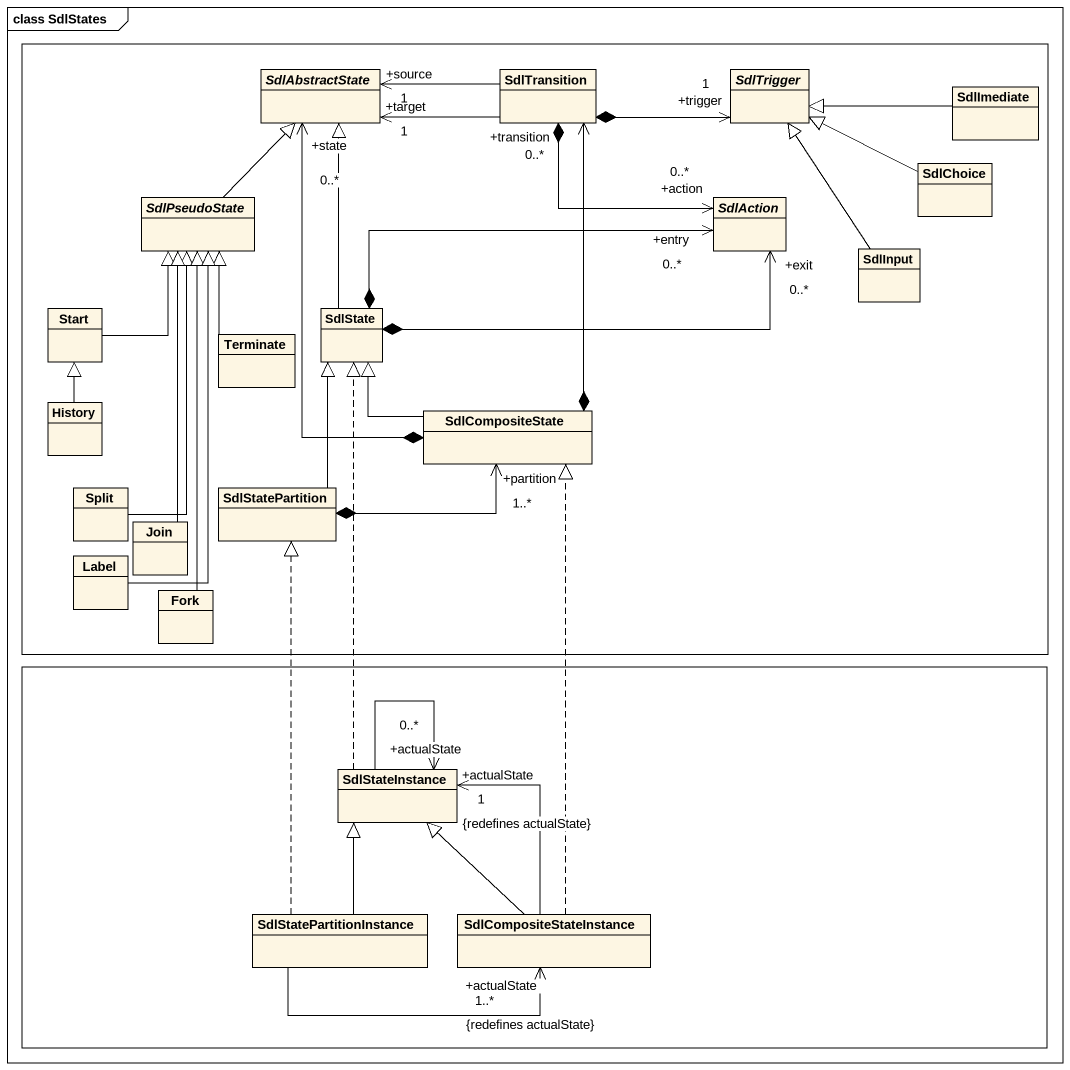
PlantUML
@startuml
mainframe class SdlStates
hide circle
hide empty members
rectangle " " as rectangle1 {
  abstract class SdlAbstractState
  class SdlTransition
  abstract class SdlTrigger
  class SdlImediate
  class SdlChoice
  abstract class SdlPseudoState
  abstract class SdlAction
  class SdlInput
  class "Start" as Start_
  class Terminate
  class SdlState
  class History
  class SdlCompositeState
  class "Split" as Split_
  class SdlStatePartition
  class "Label" as Label_
  class Join
  class "Fork" as Fork_
}
rectangle " " as rectangle2 {
  class SdlStateInstance
  class SdlStatePartitionInstance
  class SdlCompositeStateInstance
}
SdlTransition -left-> "+source\n1" SdlAbstractState
SdlTransition -left-> "+target\n1" SdlAbstractState
SdlTransition *-right-> "+trigger\n1" SdlTrigger
SdlTransition *--> "+action\n0..*" SdlAction
SdlImediate -left-|> SdlTrigger
SdlChoice -left-|> SdlTrigger
SdlPseudoState -up-|> SdlAbstractState
SdlInput -up-|> SdlTrigger
Start_ -up-|> SdlPseudoState
Terminate -up-|> SdlPseudoState
SdlState -up-|> SdlAbstractState
SdlState *-right-> "+entry\n0..*" SdlAction
SdlState *-right-> "+exit\n0..*" SdlAction
History -up-|> Start_
SdlCompositeState *-up-> "+state\n0..*" SdlAbstractState
SdlCompositeState *-up-> "+transition\n0..*" SdlTransition
SdlCompositeState -up-|> SdlState
Split_ -up-|> SdlPseudoState
SdlStatePartition -up-|> SdlState
SdlStatePartition *-right-> "+partition\n1..*" SdlCompositeState
Label_ -up-|> SdlPseudoState
Join -up-|> SdlPseudoState
Fork_ -up-|> SdlPseudoState
SdlStateInstance .up.|> SdlState
SdlStateInstance --> "+actualState\n0..*" SdlStateInstance
SdlStatePartitionInstance .up.|> SdlStatePartition
SdlStatePartitionInstance -up-|> SdlStateInstance
SdlStatePartitionInstance -right-> "+actualState\n1..*\n{redefines actualState}" SdlCompositeStateInstance
SdlCompositeStateInstance .up.|> SdlCompositeState
SdlCompositeStateInstance -up-|> SdlStateInstance
SdlCompositeStateInstance -up-> "+actualState\n1\n{redefines actualState}" SdlStateInstance
@enduml
